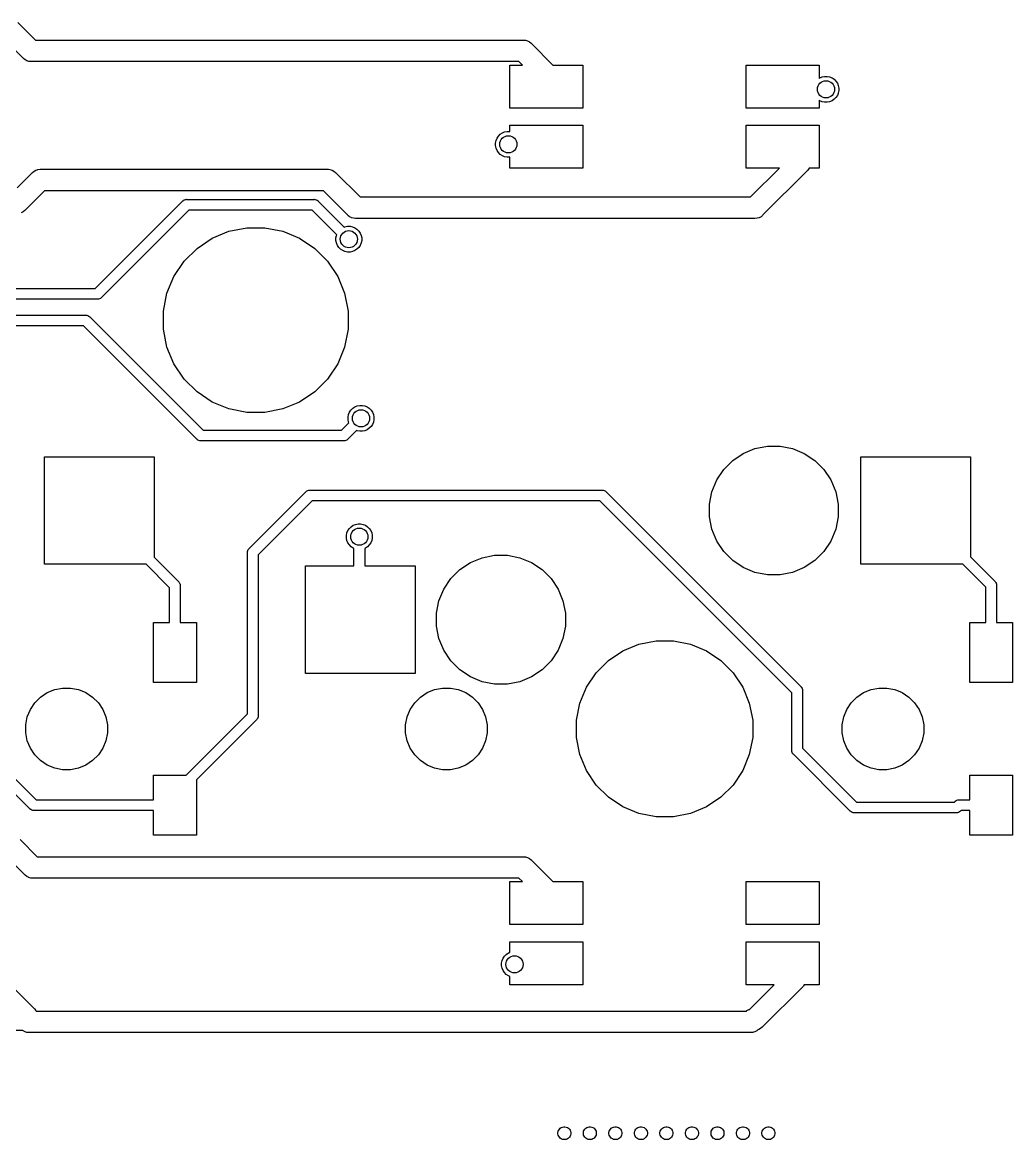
# Model space of a CAD drawing. Extents: x 0.5 to 11.2, y -4.1 to -0.9.
# Drawn here: x 10.302 to 11.209, y -3.281 to -2.257 of the extents above; entities that cross this region are included whole.
import ezdxf

# ---------------------------------------------------------------- set-up
doc = ezdxf.new("R2010")
doc.units = 0
doc.header["$MEASUREMENT"] = 0
doc.layers.add('BLACK', color=7, linetype='CONTINUOUS')

msp = doc.modelspace()

# ---------------------------------------------------------------- linework, layer by layer
at = {"layer": 'BLACK', "linetype": 'CONTINUOUS'}
for p, q in [((10.2976, -2.25736), (10.3138, -2.27362)), ((10.3024, -2.29008), (10.2862, -2.27382)), ((10.3138, -2.27362), (10.7604, -2.27362)), ((10.7604, -2.27362), (10.7609, -2.27357)), ((10.7609, -2.27357), (10.7614, -2.27362)), ((10.7614, -2.27362), (10.7629, -2.27376)), ((10.7629, -2.27376), (10.7647, -2.27433)), ((10.7647, -2.27433), (10.7664, -2.27524)), ((10.7664, -2.27524), (10.7679, -2.27647)), ((10.7679, -2.27647), (10.7682, -2.27685)), ((10.7682, -2.27685), (10.7878, -2.29646)), ((10.3028, -2.29046), (10.3024, -2.29008)), ((10.3042, -2.29169), (10.3028, -2.29046)), ((10.3051, -2.29213), (10.3042, -2.29169)), ((10.306, -2.2926), (10.3051, -2.29213)), ((10.3078, -2.29316), (10.306, -2.2926)), ((10.3097, -2.29335), (10.3078, -2.29316)), ((10.3102, -2.29331), (10.3097, -2.29335)), ((10.7568, -2.29331), (10.3102, -2.29331)), ((10.7483, -2.33583), (10.7483, -2.29646)), ((10.7483, -2.29646), (10.76, -2.29646)), ((10.76, -2.29646), (10.7568, -2.29331)), ((10.7878, -2.29646), (10.8153, -2.29646)), ((10.8153, -2.29646), (10.8153, -2.33583)), ((10.9649, -2.33583), (10.9649, -2.29646)), ((10.9649, -2.29646), (11.0318, -2.29646)), ((11.0318, -2.29646), (11.0318, -2.3087)), ((11.0318, -2.3087), (11.0325, -2.30823)), ((11.0325, -2.30823), (11.0346, -2.30734)), ((11.0346, -2.30734), (11.0369, -2.30689)), ((11.0369, -2.30689), (11.0393, -2.30689)), ((11.0393, -2.30689), (11.0415, -2.30734)), ((11.0415, -2.30734), (11.0437, -2.30823)), ((11.0437, -2.30823), (11.0456, -2.30953)), ((11.0456, -2.30953), (11.0473, -2.31117)), ((11.0473, -2.31117), (11.0486, -2.31311)), ((11.0486, -2.31311), (11.0494, -2.31526)), ((11.0494, -2.32215), (11.0486, -2.3243)), ((11.0494, -2.31526), (11.0499, -2.31754)), ((11.0499, -2.31986), (11.0494, -2.32215)), ((11.0499, -2.31754), (11.0499, -2.31986)), ((11.0325, -2.32917), (11.0318, -2.3287)), ((11.0318, -2.3287), (11.0318, -2.33583)), ((11.0346, -2.33006), (11.0325, -2.32917)), ((11.0369, -2.33051), (11.0346, -2.33006)), ((11.0393, -2.33051), (11.0369, -2.33051)), ((11.0415, -2.33006), (11.0393, -2.33051)), ((11.0437, -2.32917), (11.0415, -2.33006)), ((11.0456, -2.32788), (11.0437, -2.32917)), ((11.0473, -2.32623), (11.0456, -2.32788)), ((11.0486, -2.3243), (11.0473, -2.32623)), ((10.8153, -2.33583), (10.7483, -2.33583)), ((11.0318, -2.33583), (10.9649, -2.33583)), ((10.7483, -2.35729), (10.7483, -2.35157)), ((10.7483, -2.35157), (10.8153, -2.35157)), ((10.8153, -2.35157), (10.8153, -2.39094)), ((10.9649, -2.39094), (10.9649, -2.35157)), ((10.9649, -2.35157), (11.0318, -2.35157)), ((11.0318, -2.35157), (11.0318, -2.39094)), ((10.7358, -2.36565), (10.7367, -2.3635)), ((10.7367, -2.3635), (10.738, -2.36157)), ((10.738, -2.36157), (10.7396, -2.35992)), ((10.7396, -2.35992), (10.7416, -2.35863)), ((10.7416, -2.35863), (10.7437, -2.35774)), ((10.7437, -2.35774), (10.746, -2.35728)), ((10.746, -2.35728), (10.7483, -2.35728)), ((10.7483, -2.35728), (10.7483, -2.35729)), ((10.7353, -2.36793), (10.7358, -2.36565)), ((10.7353, -2.37026), (10.7353, -2.36793)), ((10.7358, -2.37254), (10.7353, -2.37026)), ((10.7367, -2.37469), (10.7358, -2.37254)), ((10.738, -2.37662), (10.7367, -2.37469)), ((10.7396, -2.37827), (10.738, -2.37662)), ((10.7416, -2.37956), (10.7396, -2.37827)), ((10.7437, -2.38045), (10.7416, -2.37956)), ((10.746, -2.38091), (10.7437, -2.38045)), ((10.7483, -2.38091), (10.746, -2.38091)), ((10.7483, -2.39094), (10.7483, -2.3809)), ((10.7483, -2.3809), (10.7483, -2.38091)), ((10.3107, -2.39515), (10.311, -2.39478)), ((10.311, -2.39478), (10.3125, -2.39355)), ((10.3125, -2.39355), (10.3142, -2.39263)), ((10.3142, -2.39263), (10.3153, -2.39231)), ((10.3153, -2.39231), (10.3161, -2.39207)), ((10.3161, -2.39207), (10.318, -2.39188)), ((10.318, -2.39188), (10.3185, -2.39193)), ((10.3185, -2.39193), (10.5812, -2.39193)), ((10.5812, -2.39193), (10.5817, -2.39188)), ((10.5817, -2.39188), (10.5822, -2.39193)), ((10.5822, -2.39193), (10.5836, -2.39207)), ((10.5836, -2.39207), (10.5855, -2.39263)), ((10.5855, -2.39263), (10.5872, -2.39355)), ((10.5872, -2.39355), (10.5887, -2.39478)), ((10.5887, -2.39478), (10.589, -2.39515)), ((10.8153, -2.39094), (10.7483, -2.39094)), ((10.9954, -2.39094), (10.9649, -2.39094)), ((10.9691, -2.41732), (10.9954, -2.39094)), ((11.0205, -2.39372), (10.9804, -2.43378)), ((11.0209, -2.39341), (11.0205, -2.39372)), ((11.0212, -2.39304), (11.0209, -2.39341)), ((11.0221, -2.39191), (11.0212, -2.39304)), ((11.0212, -2.39304), (11.0212, -2.39304)), ((11.0226, -2.39094), (11.0221, -2.39191)), ((11.0318, -2.39094), (11.0226, -2.39094)), ((10.2969, -2.40892), (10.3107, -2.39515)), ((10.589, -2.39515), (10.6112, -2.41732)), ((10.3221, -2.41161), (10.3043, -2.42945)), ((10.5776, -2.41161), (10.3221, -2.41161)), ((10.5998, -2.43378), (10.5776, -2.41161)), ((10.3685, -2.50118), (10.4486, -2.4211)), ((10.4486, -2.4211), (10.4488, -2.42091)), ((10.4488, -2.42091), (10.449, -2.42076)), ((10.449, -2.42076), (10.4495, -2.4203)), ((10.449, -2.42076), (10.449, -2.42076)), ((10.4495, -2.4203), (10.4504, -2.41984)), ((10.4504, -2.41984), (10.4505, -2.41981)), ((10.4505, -2.41981), (10.4513, -2.41956)), ((10.4513, -2.41956), (10.452, -2.41949)), ((10.452, -2.41949), (10.4523, -2.41946)), ((10.452, -2.41949), (10.452, -2.41949)), ((10.4523, -2.41946), (10.4525, -2.41949)), ((10.4525, -2.41949), (10.569, -2.41949)), ((10.569, -2.41949), (10.5692, -2.41946)), ((10.5692, -2.41946), (10.5695, -2.41949)), ((10.5695, -2.41949), (10.5695, -2.41949)), ((10.5695, -2.41949), (10.5702, -2.41956)), ((10.5702, -2.41956), (10.5711, -2.41984)), ((10.5711, -2.41984), (10.572, -2.4203)), ((10.572, -2.4203), (10.5727, -2.42091)), ((10.5727, -2.42091), (10.5729, -2.4211)), ((10.5729, -2.4211), (10.5927, -2.4409)), ((10.6112, -2.41732), (10.9691, -2.41732)), ((10.3024, -2.43106), (10.3007, -2.43197)), ((10.3039, -2.42983), (10.3024, -2.43106)), ((10.3043, -2.42945), (10.3039, -2.42983)), ((10.4543, -2.42933), (10.3742, -2.50941)), ((10.5672, -2.42933), (10.4543, -2.42933)), ((10.5857, -2.44786), (10.5672, -2.42933)), ((10.6001, -2.43416), (10.5998, -2.43378)), ((10.6016, -2.43539), (10.6001, -2.43416)), ((10.6031, -2.4362), (10.6016, -2.43539)), ((10.9786, -2.43539), (10.9769, -2.4363)), ((10.9801, -2.43416), (10.9786, -2.43539)), ((10.9804, -2.43378), (10.9801, -2.43416)), ((10.491, -2.44874), (10.5074, -2.44549)), ((10.5074, -2.44549), (10.5241, -2.44549)), ((10.5241, -2.44549), (10.5404, -2.44874)), ((10.5927, -2.4409), (10.5927, -2.4409)), ((10.5927, -2.4409), (10.5967, -2.44494)), ((10.5967, -2.44494), (10.5974, -2.44466)), ((10.5974, -2.44466), (10.5997, -2.44421)), ((10.5997, -2.44421), (10.602, -2.44421)), ((10.602, -2.44421), (10.6043, -2.44466)), ((10.6033, -2.4363), (10.6031, -2.4362)), ((10.6052, -2.43687), (10.6033, -2.4363)), ((10.6043, -2.44466), (10.6064, -2.44556)), ((10.6071, -2.43706), (10.6052, -2.43687)), ((10.6064, -2.44556), (10.6084, -2.44685)), ((10.6076, -2.43701), (10.6071, -2.43706)), ((10.9726, -2.43701), (10.6076, -2.43701)), ((10.9731, -2.43706), (10.9726, -2.43701)), ((10.9751, -2.43687), (10.9731, -2.43706)), ((10.9769, -2.4363), (10.9751, -2.43687)), ((10.4618, -2.46439), (10.4756, -2.45513)), ((10.4756, -2.45513), (10.491, -2.44874)), ((10.5404, -2.44874), (10.5558, -2.45513)), ((10.5558, -2.45513), (10.5697, -2.46439)), ((10.5898, -2.4519), (10.5857, -2.44786)), ((10.5857, -2.44786), (10.5857, -2.44786)), ((10.589, -2.45486), (10.5895, -2.45258)), ((10.589, -2.45719), (10.589, -2.45486)), ((10.5895, -2.45258), (10.5898, -2.4519)), ((10.6084, -2.44685), (10.61, -2.44849)), ((10.61, -2.44849), (10.6113, -2.45043)), ((10.6113, -2.45043), (10.6122, -2.45258)), ((10.6122, -2.45258), (10.6127, -2.45486)), ((10.6127, -2.45486), (10.6127, -2.45719)), ((10.45, -2.47618), (10.4618, -2.46439)), ((10.5697, -2.46439), (10.5815, -2.47618)), ((10.5895, -2.45947), (10.589, -2.45719)), ((10.5904, -2.46162), (10.5895, -2.45947)), ((10.5917, -2.46355), (10.5904, -2.46162)), ((10.5933, -2.4652), (10.5917, -2.46355)), ((10.5953, -2.46649), (10.5933, -2.4652)), ((10.5974, -2.46738), (10.5953, -2.46649)), ((10.6064, -2.46649), (10.6043, -2.46738)), ((10.6084, -2.4652), (10.6064, -2.46649)), ((10.61, -2.46355), (10.6084, -2.4652)), ((10.6113, -2.46162), (10.61, -2.46355)), ((10.6122, -2.45947), (10.6113, -2.46162)), ((10.6127, -2.45719), (10.6122, -2.45947)), ((10.4407, -2.49004), (10.45, -2.47618)), ((10.5815, -2.47618), (10.5907, -2.49004)), ((10.5997, -2.46783), (10.5974, -2.46738)), ((10.602, -2.46783), (10.5997, -2.46783)), ((10.6043, -2.46738), (10.602, -2.46783)), ((10.4343, -2.50545), (10.4407, -2.49004)), ((10.5907, -2.49004), (10.5971, -2.50545)), ((10.0565, -2.50118), (10.3685, -2.50118)), ((10.4311, -2.5218), (10.4343, -2.50545)), ((10.5971, -2.50545), (10.6004, -2.5218)), ((10.3703, -2.51102), (10.0547, -2.51102)), ((10.3706, -2.51105), (10.3703, -2.51102)), ((10.3708, -2.51102), (10.3706, -2.51105)), ((10.3715, -2.51095), (10.3708, -2.51102)), ((10.3708, -2.51102), (10.3708, -2.51102)), ((10.3725, -2.51067), (10.3715, -2.51095)), ((10.3733, -2.51021), (10.3725, -2.51067)), ((10.3741, -2.5096), (10.3733, -2.51021)), ((10.3742, -2.50941), (10.3741, -2.5096)), ((9.88777, -2.52559), (10.3597, -2.52559)), ((10.3597, -2.52559), (10.3599, -2.52557)), ((10.3599, -2.52557), (10.3602, -2.52559)), ((10.3602, -2.52559), (10.3602, -2.52559)), ((10.3602, -2.52559), (10.3609, -2.52566)), ((10.3609, -2.52566), (10.3618, -2.52594)), ((10.3618, -2.52594), (10.3627, -2.5264)), ((10.3627, -2.5264), (10.3634, -2.52702)), ((10.3634, -2.52702), (10.3636, -2.5272)), ((10.3636, -2.5272), (10.4673, -2.63091)), ((10.4311, -2.53847), (10.4311, -2.5218)), ((10.6004, -2.5218), (10.6004, -2.53847)), ((10.3579, -2.53543), (9.88597, -2.53543)), ((10.4616, -2.63914), (10.3579, -2.53543)), ((10.4343, -2.55483), (10.4311, -2.53847)), ((10.6004, -2.53847), (10.5971, -2.55483)), ((10.4407, -2.57023), (10.4343, -2.55483)), ((10.5971, -2.55483), (10.5907, -2.57023)), ((10.45, -2.5841), (10.4407, -2.57023)), ((10.5907, -2.57023), (10.5815, -2.5841)), ((10.4618, -2.59589), (10.45, -2.5841)), ((10.5815, -2.5841), (10.5697, -2.59589)), ((10.4756, -2.60515), (10.4618, -2.59589)), ((10.5697, -2.59589), (10.5558, -2.60515)), ((10.491, -2.61153), (10.4756, -2.60515)), ((10.5558, -2.60515), (10.5404, -2.61153)), ((10.6046, -2.6109), (10.6065, -2.60961)), ((10.6065, -2.60961), (10.6087, -2.60872)), ((10.6087, -2.60872), (10.6109, -2.60827)), ((10.6109, -2.60827), (10.6133, -2.60827)), ((10.6133, -2.60827), (10.6156, -2.60872)), ((10.6156, -2.60872), (10.6177, -2.60961)), ((10.6177, -2.60961), (10.6196, -2.6109)), ((10.5074, -2.61478), (10.491, -2.61153)), ((10.5241, -2.61478), (10.5074, -2.61478)), ((10.5404, -2.61153), (10.5241, -2.61478)), ((10.6003, -2.61892), (10.6007, -2.61663)), ((10.6003, -2.62124), (10.6003, -2.61892)), ((10.6007, -2.61663), (10.6016, -2.61448)), ((10.6016, -2.61448), (10.6029, -2.61255)), ((10.6029, -2.61255), (10.6046, -2.6109)), ((10.6196, -2.6109), (10.6213, -2.61255)), ((10.6213, -2.61255), (10.6226, -2.61448)), ((10.6226, -2.61448), (10.6235, -2.61663)), ((10.6235, -2.61663), (10.6239, -2.61892)), ((10.6239, -2.61892), (10.6239, -2.62124)), ((10.5943, -2.63091), (10.601, -2.6242)), ((10.6007, -2.62352), (10.6003, -2.62124)), ((10.601, -2.6242), (10.6007, -2.62352)), ((10.6196, -2.62925), (10.6177, -2.63055)), ((10.6213, -2.62761), (10.6196, -2.62925)), ((10.6226, -2.62567), (10.6213, -2.62761)), ((10.6235, -2.62352), (10.6226, -2.62567)), ((10.6239, -2.62124), (10.6235, -2.62352)), ((10.4618, -2.63932), (10.4616, -2.63914)), ((10.4619, -2.63948), (10.4618, -2.63932)), ((10.4622, -2.63965), (10.4619, -2.63948)), ((10.4619, -2.63948), (10.4619, -2.63948)), ((10.4625, -2.63994), (10.4622, -2.63965)), ((10.4634, -2.6404), (10.4625, -2.63994)), ((10.4643, -2.64068), (10.4634, -2.6404)), ((10.4673, -2.63091), (10.5943, -2.63091)), ((10.5983, -2.6404), (10.5973, -2.64068)), ((10.5991, -2.63994), (10.5983, -2.6404)), ((10.5999, -2.63932), (10.5991, -2.63994)), ((10.6, -2.63914), (10.5999, -2.63932)), ((10.608, -2.63116), (10.6, -2.63914)), ((10.6087, -2.63144), (10.608, -2.63116)), ((10.6109, -2.63189), (10.6087, -2.63144)), ((10.6133, -2.63189), (10.6109, -2.63189)), ((10.6156, -2.63144), (10.6133, -2.63189)), ((10.6177, -2.63055), (10.6156, -2.63144)), ((10.465, -2.64075), (10.4643, -2.64068)), ((10.4653, -2.64077), (10.465, -2.64075)), ((10.465, -2.64075), (10.465, -2.64075)), ((10.4655, -2.64075), (10.4653, -2.64077)), ((10.5961, -2.64075), (10.4655, -2.64075)), ((10.5964, -2.64077), (10.5961, -2.64075)), ((10.5966, -2.64075), (10.5964, -2.64077)), ((10.5973, -2.64068), (10.5966, -2.64075)), ((10.5966, -2.64075), (10.5966, -2.64075)), ((10.9624, -2.65219), (10.9731, -2.64774)), ((10.9731, -2.64774), (10.9845, -2.64547)), ((10.9845, -2.64547), (10.9962, -2.64547)), ((10.9962, -2.64547), (11.0076, -2.64774)), ((11.0076, -2.64774), (11.0183, -2.65219)), ((10.3221, -2.75374), (10.3221, -2.65531)), ((10.3221, -2.65531), (10.4225, -2.65531)), ((10.4225, -2.65531), (10.4225, -2.74725)), ((10.9445, -2.66688), (10.9527, -2.65866)), ((10.9527, -2.65866), (10.9624, -2.65219)), ((11.0183, -2.65219), (11.028, -2.65866)), ((11.028, -2.65866), (11.0362, -2.66688)), ((11.0701, -2.75374), (11.0701, -2.65531)), ((11.0701, -2.65531), (11.1705, -2.65531)), ((11.1705, -2.65531), (11.1705, -2.74686)), ((10.938, -2.67655), (10.9445, -2.66688)), ((11.0362, -2.66688), (11.0427, -2.67655)), ((10.9335, -2.6873), (10.938, -2.67655)), ((11.0427, -2.67655), (11.0471, -2.6873)), ((10.5096, -2.73946), (10.5616, -2.68744)), ((10.5616, -2.68744), (10.5618, -2.68725)), ((10.5618, -2.68725), (10.5622, -2.6869)), ((10.5622, -2.6869), (10.5625, -2.68664)), ((10.5625, -2.68664), (10.5634, -2.68618)), ((10.5634, -2.68618), (10.5635, -2.68615)), ((10.5635, -2.68615), (10.5643, -2.6859)), ((10.5643, -2.6859), (10.565, -2.68583)), ((10.565, -2.68583), (10.5653, -2.6858)), ((10.565, -2.68583), (10.565, -2.68583)), ((10.5653, -2.6858), (10.5655, -2.68583)), ((10.5655, -2.68583), (10.8327, -2.68583)), ((10.8327, -2.68583), (10.833, -2.6858)), ((10.833, -2.6858), (10.8332, -2.68583)), ((10.8332, -2.68583), (10.8332, -2.68583)), ((10.8332, -2.68583), (10.8339, -2.6859)), ((10.8339, -2.6859), (10.8349, -2.68618)), ((10.8349, -2.68618), (10.8357, -2.68664)), ((10.8357, -2.68664), (10.8365, -2.68725)), ((10.8365, -2.68725), (10.8366, -2.68744)), ((10.8366, -2.68744), (11.015, -2.86584)), ((10.9313, -2.69871), (10.9335, -2.6873)), ((11.0471, -2.6873), (11.0494, -2.69871)), ((10.5673, -2.69567), (10.5178, -2.74515)), ((10.8309, -2.69567), (10.5673, -2.69567)), ((11.0068, -2.87153), (10.8309, -2.69567)), ((10.9313, -2.71034), (10.9313, -2.69871)), ((11.0494, -2.69871), (11.0494, -2.71034)), ((10.9335, -2.72175), (10.9313, -2.71034)), ((11.0494, -2.71034), (11.0471, -2.72175)), ((10.6001, -2.72295), (10.6014, -2.72101)), ((10.6014, -2.72101), (10.603, -2.71937)), ((10.603, -2.71937), (10.6049, -2.71808)), ((10.6049, -2.71808), (10.6071, -2.71719)), ((10.6071, -2.71719), (10.6094, -2.71673)), ((10.6094, -2.71673), (10.6117, -2.71673)), ((10.6117, -2.71673), (10.614, -2.71719)), ((10.614, -2.71719), (10.6161, -2.71808)), ((10.6161, -2.71808), (10.6181, -2.71937)), ((10.6181, -2.71937), (10.6197, -2.72101)), ((10.6197, -2.72101), (10.621, -2.72295)), ((10.938, -2.7325), (10.9335, -2.72175)), ((11.0471, -2.72175), (11.0427, -2.7325)), ((10.5987, -2.72738), (10.5992, -2.7251)), ((10.5987, -2.72971), (10.5987, -2.72738)), ((10.5992, -2.73199), (10.5987, -2.72971)), ((10.5992, -2.7251), (10.6001, -2.72295)), ((10.6001, -2.73414), (10.5992, -2.73199)), ((10.621, -2.72295), (10.6219, -2.7251)), ((10.6219, -2.73199), (10.621, -2.73414)), ((10.6219, -2.7251), (10.6223, -2.72738)), ((10.6223, -2.72971), (10.6219, -2.73199)), ((10.6223, -2.72738), (10.6223, -2.72971)), ((10.9445, -2.74217), (10.938, -2.7325)), ((11.0427, -2.7325), (11.0362, -2.74217)), ((10.5079, -2.74311), (10.508, -2.74287)), ((10.508, -2.74215), (10.5083, -2.74122)), ((10.508, -2.74287), (10.508, -2.74215)), ((10.508, -2.74287), (10.508, -2.74287)), ((10.5083, -2.74122), (10.5088, -2.74036)), ((10.5088, -2.74036), (10.5094, -2.73961)), ((10.5094, -2.73961), (10.5096, -2.73946)), ((10.6014, -2.73607), (10.6001, -2.73414)), ((10.603, -2.73772), (10.6014, -2.73607)), ((10.6049, -2.73901), (10.603, -2.73772)), ((10.6056, -2.73929), (10.6049, -2.73901)), ((10.6056, -2.75531), (10.6056, -2.73929)), ((10.6161, -2.73901), (10.6155, -2.73929)), ((10.6155, -2.73929), (10.6155, -2.75531)), ((10.6181, -2.73772), (10.6161, -2.73901)), ((10.6197, -2.73607), (10.6181, -2.73772)), ((10.621, -2.73414), (10.6197, -2.73607)), ((10.9527, -2.7504), (10.9445, -2.74217)), ((11.0362, -2.74217), (11.028, -2.7504)), ((10.4225, -2.74725), (10.4448, -2.76958)), ((10.508, -2.74335), (10.5079, -2.74311)), ((10.508, -2.89068), (10.508, -2.74335)), ((10.5178, -2.74515), (10.5178, -2.89248)), ((10.7027, -2.75866), (10.7124, -2.75219)), ((10.7124, -2.75219), (10.7231, -2.74774)), ((10.7231, -2.74774), (10.7345, -2.74547)), ((10.7345, -2.74547), (10.7462, -2.74547)), ((10.7462, -2.74547), (10.7576, -2.74774)), ((10.7576, -2.74774), (10.7683, -2.75219)), ((10.7683, -2.75219), (10.778, -2.75866)), ((10.9624, -2.75686), (10.9527, -2.7504)), ((11.028, -2.7504), (11.0183, -2.75686)), ((11.1705, -2.74686), (11.1929, -2.76918)), ((10.4151, -2.75374), (10.3221, -2.75374)), ((10.4366, -2.77527), (10.4151, -2.75374)), ((10.5612, -2.85374), (10.5612, -2.75531)), ((10.5612, -2.75531), (10.6056, -2.75531)), ((10.6155, -2.75531), (10.6616, -2.75531)), ((10.6616, -2.75531), (10.6616, -2.85374)), ((10.6945, -2.76688), (10.7027, -2.75866)), ((10.778, -2.75866), (10.7862, -2.76688)), ((10.9731, -2.76131), (10.9624, -2.75686)), ((10.9845, -2.76358), (10.9731, -2.76131)), ((11.0076, -2.76131), (10.9962, -2.76358)), ((11.0183, -2.75686), (11.0076, -2.76131)), ((11.1635, -2.75374), (11.0701, -2.75374)), ((11.1846, -2.77487), (11.1635, -2.75374)), ((10.4448, -2.76958), (10.445, -2.76973)), ((10.445, -2.76973), (10.4452, -2.76992)), ((10.4452, -2.76992), (10.4456, -2.77048)), ((10.4456, -2.77048), (10.4459, -2.77102)), ((10.4459, -2.77102), (10.4461, -2.77134)), ((10.4461, -2.77134), (10.4464, -2.77226)), ((10.4464, -2.77226), (10.4464, -2.77299)), ((10.4464, -2.77299), (10.4464, -2.77299)), ((10.4464, -2.77299), (10.4465, -2.77323)), ((10.4465, -2.77323), (10.4464, -2.77347)), ((10.4464, -2.77347), (10.4464, -2.80709)), ((10.688, -2.77655), (10.6945, -2.76688)), ((10.7862, -2.76688), (10.7927, -2.77655)), ((10.9962, -2.76358), (10.9845, -2.76358)), ((11.1929, -2.76918), (11.193, -2.76934)), ((11.193, -2.76934), (11.1932, -2.76953)), ((11.1932, -2.76953), (11.1932, -2.76953)), ((11.1932, -2.76953), (11.1936, -2.77002)), ((11.1936, -2.77002), (11.1937, -2.77009)), ((11.1937, -2.77009), (11.1941, -2.77094)), ((11.1941, -2.77094), (11.1944, -2.77187)), ((11.1944, -2.77187), (11.1945, -2.77259)), ((11.1945, -2.77259), (11.1945, -2.77259)), ((11.1945, -2.77259), (11.1945, -2.77283)), ((11.1945, -2.77283), (11.1945, -2.77308)), ((11.1945, -2.77308), (11.1945, -2.80709)), ((10.4366, -2.80709), (10.4366, -2.77527)), ((10.6835, -2.7873), (10.688, -2.77655)), ((10.7927, -2.77655), (10.7971, -2.7873)), ((11.1846, -2.80709), (11.1846, -2.77487)), ((10.6813, -2.79871), (10.6835, -2.7873)), ((10.7971, -2.7873), (10.7994, -2.79871)), ((10.6813, -2.81034), (10.6813, -2.79871)), ((10.7994, -2.79871), (10.7994, -2.81034)), ((10.4218, -2.8622), (10.4218, -2.80709)), ((10.4218, -2.80709), (10.4366, -2.80709)), ((10.4464, -2.80709), (10.4612, -2.80709)), ((10.4612, -2.80709), (10.4612, -2.8622)), ((10.6835, -2.82175), (10.6813, -2.81034)), ((10.7994, -2.81034), (10.7971, -2.82175)), ((11.1699, -2.8622), (11.1699, -2.80709)), ((11.1699, -2.80709), (11.1846, -2.80709)), ((11.1945, -2.80709), (11.2092, -2.80709)), ((11.2092, -2.80709), (11.2092, -2.8622)), ((10.688, -2.8325), (10.6835, -2.82175)), ((10.7971, -2.82175), (10.7927, -2.8325)), ((10.8668, -2.82692), (10.8824, -2.82382)), ((10.8824, -2.82382), (10.8983, -2.82382)), ((10.8983, -2.82382), (10.9139, -2.82692)), ((10.6945, -2.84217), (10.688, -2.8325)), ((10.7927, -2.8325), (10.7862, -2.84217)), ((10.8389, -2.84184), (10.8521, -2.833)), ((10.8521, -2.833), (10.8668, -2.82692)), ((10.9139, -2.82692), (10.9286, -2.833)), ((10.9286, -2.833), (10.9418, -2.84184)), ((10.7027, -2.8504), (10.6945, -2.84217)), ((10.7862, -2.84217), (10.778, -2.8504)), ((10.8276, -2.85308), (10.8389, -2.84184)), ((10.9418, -2.84184), (10.953, -2.85308)), ((10.6616, -2.85374), (10.5612, -2.85374)), ((10.7124, -2.85686), (10.7027, -2.8504)), ((10.778, -2.8504), (10.7683, -2.85686)), ((10.8188, -2.8663), (10.8276, -2.85308)), ((10.953, -2.85308), (10.9619, -2.8663)), ((10.4612, -2.8622), (10.4218, -2.8622)), ((10.7231, -2.86131), (10.7124, -2.85686)), ((10.7345, -2.86358), (10.7231, -2.86131)), ((10.7462, -2.86358), (10.7345, -2.86358)), ((10.7576, -2.86131), (10.7462, -2.86358)), ((10.7683, -2.85686), (10.7576, -2.86131)), ((11.2092, -2.8622), (11.1699, -2.8622)), ((10.3133, -2.88069), (10.3185, -2.87548)), ((10.3185, -2.87548), (10.3246, -2.87138)), ((10.3246, -2.87138), (10.3314, -2.86856)), ((10.3314, -2.86856), (10.3386, -2.86713)), ((10.3386, -2.86713), (10.346, -2.86713)), ((10.346, -2.86713), (10.3532, -2.86856)), ((10.3532, -2.86856), (10.36, -2.87138)), ((10.36, -2.87138), (10.3661, -2.87548)), ((10.3661, -2.87548), (10.3714, -2.88069)), ((10.6613, -2.88069), (10.6665, -2.87548)), ((10.6665, -2.87548), (10.6726, -2.87138)), ((10.6726, -2.87138), (10.6794, -2.86856)), ((10.6794, -2.86856), (10.6867, -2.86713)), ((10.6867, -2.86713), (10.694, -2.86713)), ((10.694, -2.86713), (10.7012, -2.86856)), ((10.7012, -2.86856), (10.7081, -2.87138)), ((10.7081, -2.87138), (10.7142, -2.87548)), ((10.7142, -2.87548), (10.7194, -2.88069)), ((10.8127, -2.88099), (10.8188, -2.8663)), ((10.9619, -2.8663), (10.9679, -2.88099)), ((11.0068, -2.92397), (11.0068, -2.87153)), ((11.015, -2.86584), (11.0152, -2.86599)), ((11.0152, -2.86599), (11.0154, -2.86618)), ((11.0154, -2.86618), (11.0154, -2.86618)), ((11.0154, -2.86618), (11.0156, -2.86649)), ((11.0156, -2.86649), (11.0158, -2.86674)), ((11.0158, -2.86674), (11.0163, -2.8676)), ((11.0163, -2.8676), (11.0166, -2.86852)), ((11.0166, -2.86852), (11.0166, -2.86925)), ((11.0166, -2.86925), (11.0166, -2.86925)), ((11.0166, -2.86925), (11.0167, -2.86949)), ((11.0167, -2.86949), (11.0166, -2.86973)), ((11.0166, -2.86973), (11.0166, -2.92217)), ((11.0613, -2.88069), (11.0665, -2.87548)), ((11.0665, -2.87548), (11.0726, -2.87138)), ((11.0726, -2.87138), (11.0794, -2.86856)), ((11.0794, -2.86856), (11.0867, -2.86713)), ((11.0867, -2.86713), (11.094, -2.86713)), ((11.094, -2.86713), (11.1012, -2.86856)), ((11.1012, -2.86856), (11.1081, -2.87138)), ((11.1081, -2.87138), (11.1142, -2.87548)), ((11.1142, -2.87548), (11.1194, -2.88069)), ((10.3092, -2.88681), (10.3133, -2.88069)), ((10.3714, -2.88069), (10.3754, -2.88681)), ((10.6572, -2.88681), (10.6613, -2.88069)), ((10.7194, -2.88069), (10.7235, -2.88681)), ((10.8096, -2.89658), (10.8127, -2.88099)), ((10.9679, -2.88099), (10.971, -2.89658)), ((11.0572, -2.88681), (11.0613, -2.88069)), ((11.1194, -2.88069), (11.1235, -2.88681)), ((10.3049, -2.90084), (10.3063, -2.89362)), ((10.3063, -2.89362), (10.3092, -2.88681)), ((10.3754, -2.88681), (10.3783, -2.89362)), ((10.3783, -2.89362), (10.3797, -2.90084)), ((10.4518, -2.94685), (10.508, -2.89068)), ((10.5162, -2.89637), (10.4612, -2.95137)), ((10.5164, -2.89621), (10.5162, -2.89637)), ((10.5165, -2.89603), (10.5164, -2.89621)), ((10.517, -2.89546), (10.5165, -2.89603)), ((10.5165, -2.89603), (10.5165, -2.89603)), ((10.5175, -2.89461), (10.517, -2.89546)), ((10.5176, -2.89414), (10.5175, -2.89461)), ((10.5177, -2.89368), (10.5176, -2.89414)), ((10.5178, -2.89296), (10.5177, -2.89368)), ((10.5178, -2.89248), (10.5178, -2.89272)), ((10.5178, -2.89272), (10.5178, -2.89296)), ((10.5178, -2.89296), (10.5178, -2.89296)), ((10.6529, -2.90084), (10.6544, -2.89362)), ((10.6544, -2.89362), (10.6572, -2.88681)), ((10.7235, -2.88681), (10.7263, -2.89362)), ((10.7263, -2.89362), (10.7277, -2.90084)), ((11.0529, -2.90084), (11.0544, -2.89362)), ((11.0544, -2.89362), (11.0572, -2.88681)), ((11.1235, -2.88681), (11.1263, -2.89362)), ((11.1263, -2.89362), (11.1277, -2.90084)), ((10.3049, -2.90821), (10.3049, -2.90084)), ((10.3797, -2.90084), (10.3797, -2.90821)), ((10.6529, -2.90821), (10.6529, -2.90084)), ((10.7277, -2.90084), (10.7277, -2.90821)), ((10.8096, -2.91248), (10.8096, -2.89658)), ((10.971, -2.89658), (10.971, -2.91248)), ((11.0529, -2.90821), (11.0529, -2.90084)), ((11.1277, -2.90084), (11.1277, -2.90821)), ((10.3063, -2.91544), (10.3049, -2.90821)), ((10.3092, -2.92224), (10.3063, -2.91544)), ((10.3783, -2.91544), (10.3754, -2.92224)), ((10.3797, -2.90821), (10.3783, -2.91544)), ((10.6544, -2.91544), (10.6529, -2.90821)), ((10.6572, -2.92224), (10.6544, -2.91544)), ((10.7263, -2.91544), (10.7235, -2.92224)), ((10.7277, -2.90821), (10.7263, -2.91544)), ((10.8127, -2.92807), (10.8096, -2.91248)), ((10.971, -2.91248), (10.9679, -2.92807)), ((11.0544, -2.91544), (11.0529, -2.90821)), ((11.0572, -2.92224), (11.0544, -2.91544)), ((11.1263, -2.91544), (11.1235, -2.92224)), ((11.1277, -2.90821), (11.1263, -2.91544)), ((10.3133, -2.92837), (10.3092, -2.92224)), ((10.3754, -2.92224), (10.3714, -2.92837)), ((10.6613, -2.92837), (10.6572, -2.92224)), ((10.7235, -2.92224), (10.7194, -2.92837)), ((11.0068, -2.92421), (11.0068, -2.92397)), ((11.0068, -2.92445), (11.0068, -2.92421)), ((11.0069, -2.92518), (11.0068, -2.92445)), ((11.0068, -2.92445), (11.0068, -2.92445)), ((11.0071, -2.9261), (11.0069, -2.92518)), ((11.0076, -2.92696), (11.0071, -2.9261)), ((11.0082, -2.92771), (11.0076, -2.92696)), ((11.0166, -2.92217), (11.0661, -2.97165)), ((11.0613, -2.92837), (11.0572, -2.92224)), ((11.1235, -2.92224), (11.1194, -2.92837)), ((10.2788, -2.93399), (10.3143, -2.96949)), ((10.3185, -2.93358), (10.3133, -2.92837)), ((10.3246, -2.93767), (10.3185, -2.93358)), ((10.3661, -2.93358), (10.36, -2.93767)), ((10.3714, -2.92837), (10.3661, -2.93358)), ((10.6665, -2.93358), (10.6613, -2.92837)), ((10.6726, -2.93767), (10.6665, -2.93358)), ((10.7142, -2.93358), (10.7081, -2.93767)), ((10.7194, -2.92837), (10.7142, -2.93358)), ((10.8188, -2.94276), (10.8127, -2.92807)), ((10.9679, -2.92807), (10.9619, -2.94276)), ((11.0084, -2.92786), (11.0082, -2.92771)), ((11.0604, -2.97988), (11.0084, -2.92786)), ((11.0665, -2.93358), (11.0613, -2.92837)), ((11.0726, -2.93767), (11.0665, -2.93358)), ((11.1142, -2.93358), (11.1081, -2.93767)), ((11.1194, -2.92837), (11.1142, -2.93358)), ((10.3087, -2.97772), (10.2706, -2.93967)), ((10.3314, -2.94049), (10.3246, -2.93767)), ((10.3386, -2.94193), (10.3314, -2.94049)), ((10.346, -2.94193), (10.3386, -2.94193)), ((10.3532, -2.94049), (10.346, -2.94193)), ((10.36, -2.93767), (10.3532, -2.94049)), ((10.4218, -2.94685), (10.4518, -2.94685)), ((10.4218, -2.96949), (10.4218, -2.94685)), ((10.6794, -2.94049), (10.6726, -2.93767)), ((10.6867, -2.94193), (10.6794, -2.94049)), ((10.694, -2.94193), (10.6867, -2.94193)), ((10.7012, -2.94049), (10.694, -2.94193)), ((10.7081, -2.93767), (10.7012, -2.94049)), ((10.8276, -2.95598), (10.8188, -2.94276)), ((10.9619, -2.94276), (10.953, -2.95598)), ((11.0794, -2.94049), (11.0726, -2.93767)), ((11.0867, -2.94193), (11.0794, -2.94049)), ((11.094, -2.94193), (11.0867, -2.94193)), ((11.1012, -2.94049), (11.094, -2.94193)), ((11.1081, -2.93767), (11.1012, -2.94049)), ((11.1699, -2.96949), (11.1699, -2.94685)), ((11.1699, -2.94685), (11.2092, -2.94685)), ((11.2092, -2.94685), (11.2092, -3.00197)), ((10.4612, -2.95137), (10.4612, -3.00197)), ((10.8389, -2.96722), (10.8276, -2.95598)), ((10.953, -2.95598), (10.9418, -2.96722)), ((10.8521, -2.97605), (10.8389, -2.96722)), ((10.9418, -2.96722), (10.9286, -2.97605)), ((10.3088, -2.97791), (10.3087, -2.97772)), ((10.309, -2.97806), (10.3088, -2.97791)), ((10.3093, -2.97833), (10.309, -2.97806)), ((10.309, -2.97806), (10.309, -2.97806)), ((10.3143, -2.96949), (10.4218, -2.96949)), ((10.8668, -2.98213), (10.8521, -2.97605)), ((10.9286, -2.97605), (10.9139, -2.98213)), ((11.0661, -2.97165), (11.1558, -2.97165)), ((11.1558, -2.97165), (11.1564, -2.9711)), ((11.1564, -2.9711), (11.1565, -2.97091)), ((11.1565, -2.97091), (11.1573, -2.9703)), ((11.1573, -2.9703), (11.1581, -2.96984)), ((11.1581, -2.96984), (11.1591, -2.96956)), ((11.1591, -2.96956), (11.1598, -2.96949)), ((11.1598, -2.96949), (11.16, -2.96946)), ((11.1598, -2.96949), (11.1598, -2.96949)), ((11.16, -2.96946), (11.1603, -2.96949)), ((11.1603, -2.96949), (11.1699, -2.96949)), ((10.3096, -2.97852), (10.3093, -2.97833)), ((10.3104, -2.97898), (10.3096, -2.97852)), ((10.3113, -2.97926), (10.3104, -2.97898)), ((10.3121, -2.97933), (10.3113, -2.97926)), ((10.3123, -2.97935), (10.3121, -2.97933)), ((10.3121, -2.97933), (10.3121, -2.97933)), ((10.3125, -2.97933), (10.3123, -2.97935)), ((10.4218, -2.97933), (10.3125, -2.97933)), ((10.4218, -3.00197), (10.4218, -2.97933)), ((10.8824, -2.98524), (10.8668, -2.98213)), ((10.8983, -2.98524), (10.8824, -2.98524)), ((10.9139, -2.98213), (10.8983, -2.98524)), ((11.0606, -2.98007), (11.0604, -2.97988)), ((11.0608, -2.98023), (11.0606, -2.98007)), ((11.0613, -2.98069), (11.0608, -2.98023)), ((11.062, -2.98106), (11.0613, -2.98069)), ((11.0622, -2.98114), (11.062, -2.98106)), ((11.0631, -2.98142), (11.0622, -2.98114)), ((11.0638, -2.9815), (11.0631, -2.98142)), ((11.0641, -2.98152), (11.0638, -2.9815)), ((11.0638, -2.9815), (11.0638, -2.9815)), ((11.0643, -2.9815), (11.0641, -2.98152)), ((11.1576, -2.9815), (11.0643, -2.9815)), ((11.1579, -2.98152), (11.1576, -2.9815)), ((11.1581, -2.9815), (11.1579, -2.98152)), ((11.1588, -2.98142), (11.1581, -2.9815)), ((11.1581, -2.9815), (11.1581, -2.9815)), ((11.1597, -2.98114), (11.1588, -2.98142)), ((11.1606, -2.98069), (11.1597, -2.98114)), ((11.1614, -2.98007), (11.1606, -2.98069)), ((11.1615, -2.97988), (11.1614, -2.98007)), ((11.1621, -2.97933), (11.1615, -2.97988)), ((11.1699, -2.97933), (11.1621, -2.97933)), ((11.1699, -3.00197), (11.1699, -2.97933)), ((10.2997, -3.00598), (10.3154, -3.02165)), ((10.4612, -3.00197), (10.4218, -3.00197)), ((11.2092, -3.00197), (11.1699, -3.00197)), ((10.304, -3.03811), (10.2883, -3.02244)), ((10.3154, -3.02165), (10.7604, -3.02165)), ((10.7604, -3.02165), (10.7609, -3.02161)), ((10.7609, -3.02161), (10.7614, -3.02165)), ((10.7614, -3.02165), (10.7629, -3.0218)), ((10.7629, -3.0218), (10.7647, -3.02236)), ((10.7647, -3.02236), (10.7664, -3.02327)), ((10.7664, -3.02327), (10.7679, -3.0245)), ((10.7679, -3.0245), (10.7682, -3.02488)), ((10.7682, -3.02488), (10.7878, -3.04449)), ((10.3043, -3.03849), (10.304, -3.03811)), ((10.3058, -3.03972), (10.3043, -3.03849)), ((10.3073, -3.04053), (10.3058, -3.03972)), ((10.3075, -3.04063), (10.3073, -3.04053)), ((10.3094, -3.0412), (10.3075, -3.04063)), ((10.3113, -3.04139), (10.3094, -3.0412)), ((10.3118, -3.04134), (10.3113, -3.04139)), ((10.7568, -3.04134), (10.3118, -3.04134)), ((10.7483, -3.08386), (10.7483, -3.04449)), ((10.7483, -3.04449), (10.76, -3.04449)), ((10.76, -3.04449), (10.7568, -3.04134)), ((10.7878, -3.04449), (10.8153, -3.04449)), ((10.8153, -3.04449), (10.8153, -3.08386)), ((10.9649, -3.08386), (10.9649, -3.04449)), ((10.9649, -3.04449), (11.0318, -3.04449)), ((11.0318, -3.04449), (11.0318, -3.08386)), ((10.8153, -3.08386), (10.7483, -3.08386)), ((11.0318, -3.08386), (10.9649, -3.08386)), ((10.7483, -3.10929), (10.7483, -3.09961)), ((10.7483, -3.09961), (10.8153, -3.09961)), ((10.8153, -3.09961), (10.8153, -3.13898)), ((10.9649, -3.13898), (10.9649, -3.09961)), ((10.9649, -3.09961), (11.0318, -3.09961)), ((11.0318, -3.09961), (11.0318, -3.13898)), ((10.7435, -3.11275), (10.7451, -3.1111)), ((10.7451, -3.1111), (10.7471, -3.10981)), ((10.7471, -3.10981), (10.7483, -3.10929)), ((10.7408, -3.11911), (10.7413, -3.11683)), ((10.7408, -3.12144), (10.7408, -3.11911)), ((10.7413, -3.12372), (10.7408, -3.12144)), ((10.7413, -3.11683), (10.7422, -3.11468)), ((10.7422, -3.11468), (10.7435, -3.11275)), ((10.7422, -3.12587), (10.7413, -3.12372)), ((10.7435, -3.1278), (10.7422, -3.12587)), ((10.7451, -3.12945), (10.7435, -3.1278)), ((10.7471, -3.13074), (10.7451, -3.12945)), ((10.7483, -3.13127), (10.7471, -3.13074)), ((10.7483, -3.13898), (10.7483, -3.13127)), ((10.2838, -3.13195), (10.3126, -3.16081)), ((10.8153, -3.13898), (10.7483, -3.13898)), ((10.9907, -3.13898), (10.9649, -3.13898)), ((10.9682, -3.1615), (10.9907, -3.13898)), ((11.0168, -3.14077), (10.98, -3.17748)), ((11.0171, -3.14046), (11.0168, -3.14077)), ((11.0174, -3.14008), (11.0171, -3.14046)), ((11.0183, -3.13898), (11.0174, -3.14008)), ((11.0174, -3.14008), (11.0174, -3.14008)), ((11.0318, -3.13898), (11.0183, -3.13898)), ((10.3126, -3.16081), (10.313, -3.16112)), ((10.313, -3.16112), (10.3142, -3.16262)), ((10.9657, -3.16264), (10.9674, -3.16173)), ((10.9674, -3.16173), (10.9682, -3.1615)), ((10.3142, -3.16262), (10.3144, -3.16299)), ((10.3144, -3.16299), (10.9653, -3.16299)), ((10.9653, -3.16299), (10.9657, -3.16264)), ((10.3021, -3.18071), (9.7305, -3.18071)), ((10.3025, -3.18106), (10.3021, -3.18071)), ((10.3042, -3.18197), (10.3025, -3.18106)), ((10.3051, -3.18225), (10.3042, -3.18197)), ((10.306, -3.18254), (10.3051, -3.18225)), ((10.308, -3.18273), (10.306, -3.18254)), ((10.3085, -3.18268), (10.308, -3.18273)), ((10.9688, -3.18268), (10.3085, -3.18268)), ((10.9692, -3.18273), (10.9688, -3.18268)), ((10.9712, -3.18254), (10.9692, -3.18273)), ((10.9718, -3.18235), (10.9712, -3.18254)), ((10.973, -3.18197), (10.9718, -3.18235)), ((10.9747, -3.18106), (10.973, -3.18197)), ((10.9757, -3.18024), (10.9747, -3.18106)), ((10.9765, -3.18), (10.9757, -3.18024)), ((10.9782, -3.17909), (10.9765, -3.18)), ((10.9797, -3.17786), (10.9782, -3.17909)), ((10.98, -3.17748), (10.9797, -3.17786)), ((10.7925, -3.27434), (10.7928, -3.2732)), ((10.7925, -3.2755), (10.7925, -3.27434)), ((10.7928, -3.2732), (10.7932, -3.27212)), ((10.7932, -3.27212), (10.7939, -3.27116)), ((10.7939, -3.27116), (10.7947, -3.27033)), ((10.7947, -3.27033), (10.7956, -3.26969)), ((10.7956, -3.26969), (10.7967, -3.26924)), ((10.7967, -3.26924), (10.7979, -3.26902)), ((10.7979, -3.26902), (10.799, -3.26902)), ((10.799, -3.26902), (10.8002, -3.26924)), ((10.8002, -3.26924), (10.8012, -3.26969)), ((10.8012, -3.26969), (10.8022, -3.27033)), ((10.8022, -3.27033), (10.803, -3.27116)), ((10.803, -3.27116), (10.8037, -3.27212)), ((10.8037, -3.27212), (10.8041, -3.2732)), ((10.8041, -3.2732), (10.8044, -3.27434)), ((10.8044, -3.27434), (10.8044, -3.2755)), ((10.8159, -3.27434), (10.8161, -3.2732)), ((10.8159, -3.2755), (10.8159, -3.27434)), ((10.8161, -3.2732), (10.8166, -3.27212)), ((10.8166, -3.27212), (10.8172, -3.27116)), ((10.8172, -3.27116), (10.8181, -3.27033)), ((10.8181, -3.27033), (10.819, -3.26969)), ((10.819, -3.26969), (10.8201, -3.26924)), ((10.8201, -3.26924), (10.8212, -3.26902)), ((10.8212, -3.26902), (10.8224, -3.26902)), ((10.8224, -3.26902), (10.8235, -3.26924)), ((10.8235, -3.26924), (10.8246, -3.26969)), ((10.8246, -3.26969), (10.8256, -3.27033)), ((10.8256, -3.27033), (10.8264, -3.27116)), ((10.8264, -3.27116), (10.8271, -3.27212)), ((10.8271, -3.27212), (10.8275, -3.2732)), ((10.8275, -3.2732), (10.8277, -3.27434)), ((10.8277, -3.27434), (10.8277, -3.2755)), ((10.8393, -3.27434), (10.8395, -3.2732)), ((10.8393, -3.2755), (10.8393, -3.27434)), ((10.8395, -3.2732), (10.84, -3.27212)), ((10.84, -3.27212), (10.8406, -3.27116)), ((10.8406, -3.27116), (10.8414, -3.27033)), ((10.8414, -3.27033), (10.8424, -3.26969)), ((10.8424, -3.26969), (10.8435, -3.26924)), ((10.8435, -3.26924), (10.8446, -3.26902)), ((10.8446, -3.26902), (10.8458, -3.26902)), ((10.8458, -3.26902), (10.8469, -3.26924)), ((10.8469, -3.26924), (10.848, -3.26969)), ((10.848, -3.26969), (10.849, -3.27033)), ((10.849, -3.27033), (10.8498, -3.27116)), ((10.8498, -3.27116), (10.8504, -3.27212)), ((10.8504, -3.27212), (10.8509, -3.2732)), ((10.8509, -3.2732), (10.8511, -3.27434)), ((10.8511, -3.27434), (10.8511, -3.2755)), ((10.8627, -3.27434), (10.8629, -3.2732)), ((10.8627, -3.2755), (10.8627, -3.27434)), ((10.8629, -3.2732), (10.8633, -3.27212)), ((10.8633, -3.27212), (10.864, -3.27116)), ((10.864, -3.27116), (10.8648, -3.27033)), ((10.8648, -3.27033), (10.8658, -3.26969)), ((10.8658, -3.26969), (10.8669, -3.26924)), ((10.8669, -3.26924), (10.868, -3.26902)), ((10.868, -3.26902), (10.8692, -3.26902)), ((10.8692, -3.26902), (10.8703, -3.26924)), ((10.8703, -3.26924), (10.8714, -3.26969)), ((10.8714, -3.26969), (10.8723, -3.27033)), ((10.8723, -3.27033), (10.8732, -3.27116)), ((10.8732, -3.27116), (10.8738, -3.27212)), ((10.8738, -3.27212), (10.8743, -3.2732)), ((10.8743, -3.2732), (10.8745, -3.27434)), ((10.8745, -3.27434), (10.8745, -3.2755)), ((10.886, -3.27434), (10.8863, -3.2732)), ((10.886, -3.2755), (10.886, -3.27434)), ((10.8863, -3.2732), (10.8867, -3.27212)), ((10.8867, -3.27212), (10.8874, -3.27116)), ((10.8874, -3.27116), (10.8882, -3.27033)), ((10.8882, -3.27033), (10.8892, -3.26969)), ((10.8892, -3.26969), (10.8902, -3.26924)), ((10.8902, -3.26924), (10.8914, -3.26902)), ((10.8914, -3.26902), (10.8925, -3.26902)), ((10.8925, -3.26902), (10.8937, -3.26924)), ((10.8937, -3.26924), (10.8947, -3.26969)), ((10.8947, -3.26969), (10.8957, -3.27033)), ((10.8957, -3.27033), (10.8965, -3.27116)), ((10.8965, -3.27116), (10.8972, -3.27212)), ((10.8972, -3.27212), (10.8976, -3.2732)), ((10.8976, -3.2732), (10.8979, -3.27434)), ((10.8979, -3.27434), (10.8979, -3.2755)), ((10.9094, -3.27434), (10.9096, -3.2732)), ((10.9094, -3.2755), (10.9094, -3.27434)), ((10.9096, -3.2732), (10.9101, -3.27212)), ((10.9101, -3.27212), (10.9107, -3.27116)), ((10.9107, -3.27116), (10.9116, -3.27033)), ((10.9116, -3.27033), (10.9125, -3.26969)), ((10.9125, -3.26969), (10.9136, -3.26924)), ((10.9136, -3.26924), (10.9147, -3.26902)), ((10.9147, -3.26902), (10.9159, -3.26902)), ((10.9159, -3.26902), (10.917, -3.26924)), ((10.917, -3.26924), (10.9181, -3.26969)), ((10.9181, -3.26969), (10.9191, -3.27033)), ((10.9191, -3.27033), (10.9199, -3.27116)), ((10.9199, -3.27116), (10.9206, -3.27212)), ((10.9206, -3.27212), (10.921, -3.2732)), ((10.921, -3.2732), (10.9212, -3.27434)), ((10.9212, -3.27434), (10.9212, -3.2755)), ((10.9328, -3.27434), (10.933, -3.2732)), ((10.9328, -3.2755), (10.9328, -3.27434)), ((10.933, -3.2732), (10.9335, -3.27212)), ((10.9335, -3.27212), (10.9341, -3.27116)), ((10.9341, -3.27116), (10.9349, -3.27033)), ((10.9349, -3.27033), (10.9359, -3.26969)), ((10.9359, -3.26969), (10.937, -3.26924)), ((10.937, -3.26924), (10.9381, -3.26902)), ((10.9381, -3.26902), (10.9393, -3.26902)), ((10.9393, -3.26902), (10.9404, -3.26924)), ((10.9404, -3.26924), (10.9415, -3.26969)), ((10.9415, -3.26969), (10.9425, -3.27033)), ((10.9425, -3.27033), (10.9433, -3.27116)), ((10.9433, -3.27116), (10.9439, -3.27212)), ((10.9439, -3.27212), (10.9444, -3.2732)), ((10.9444, -3.2732), (10.9446, -3.27434)), ((10.9446, -3.27434), (10.9446, -3.2755)), ((10.9562, -3.27434), (10.9564, -3.2732)), ((10.9562, -3.2755), (10.9562, -3.27434)), ((10.9564, -3.2732), (10.9568, -3.27212)), ((10.9568, -3.27212), (10.9575, -3.27116)), ((10.9575, -3.27116), (10.9583, -3.27033)), ((10.9583, -3.27033), (10.9593, -3.26969)), ((10.9593, -3.26969), (10.9604, -3.26924)), ((10.9604, -3.26924), (10.9615, -3.26902)), ((10.9615, -3.26902), (10.9627, -3.26902)), ((10.9627, -3.26902), (10.9638, -3.26924)), ((10.9638, -3.26924), (10.9649, -3.26969)), ((10.9649, -3.26969), (10.9658, -3.27033)), ((10.9658, -3.27033), (10.9667, -3.27116)), ((10.9667, -3.27116), (10.9673, -3.27212)), ((10.9673, -3.27212), (10.9678, -3.2732)), ((10.9678, -3.2732), (10.968, -3.27434)), ((10.968, -3.27434), (10.968, -3.2755)), ((10.9795, -3.27434), (10.9798, -3.2732)), ((10.9795, -3.2755), (10.9795, -3.27434)), ((10.9798, -3.2732), (10.9802, -3.27212)), ((10.9802, -3.27212), (10.9809, -3.27116)), ((10.9809, -3.27116), (10.9817, -3.27033)), ((10.9817, -3.27033), (10.9827, -3.26969)), ((10.9827, -3.26969), (10.9837, -3.26924)), ((10.9837, -3.26924), (10.9849, -3.26902)), ((10.9849, -3.26902), (10.986, -3.26902)), ((10.986, -3.26902), (10.9872, -3.26924)), ((10.9872, -3.26924), (10.9883, -3.26969)), ((10.9883, -3.26969), (10.9892, -3.27033)), ((10.9892, -3.27033), (10.99, -3.27116)), ((10.99, -3.27116), (10.9907, -3.27212)), ((10.9907, -3.27212), (10.9911, -3.2732)), ((10.9911, -3.2732), (10.9914, -3.27434)), ((10.9914, -3.27434), (10.9914, -3.2755)), ((10.7928, -3.27664), (10.7925, -3.2755)), ((10.7932, -3.27772), (10.7928, -3.27664)), ((10.7939, -3.27869), (10.7932, -3.27772)), ((10.7947, -3.27951), (10.7939, -3.27869)), ((10.7956, -3.28015), (10.7947, -3.27951)), ((10.7967, -3.2806), (10.7956, -3.28015)), ((10.7979, -3.28083), (10.7967, -3.2806)), ((10.799, -3.28083), (10.7979, -3.28083)), ((10.8002, -3.2806), (10.799, -3.28083)), ((10.8012, -3.28015), (10.8002, -3.2806)), ((10.8022, -3.27951), (10.8012, -3.28015)), ((10.803, -3.27869), (10.8022, -3.27951)), ((10.8037, -3.27772), (10.803, -3.27869)), ((10.8041, -3.27664), (10.8037, -3.27772)), ((10.8044, -3.2755), (10.8041, -3.27664)), ((10.8161, -3.27664), (10.8159, -3.2755)), ((10.8166, -3.27772), (10.8161, -3.27664)), ((10.8172, -3.27869), (10.8166, -3.27772)), ((10.8181, -3.27951), (10.8172, -3.27869)), ((10.819, -3.28015), (10.8181, -3.27951)), ((10.8201, -3.2806), (10.819, -3.28015)), ((10.8212, -3.28083), (10.8201, -3.2806)), ((10.8224, -3.28083), (10.8212, -3.28083)), ((10.8235, -3.2806), (10.8224, -3.28083)), ((10.8246, -3.28015), (10.8235, -3.2806)), ((10.8256, -3.27951), (10.8246, -3.28015)), ((10.8264, -3.27869), (10.8256, -3.27951)), ((10.8271, -3.27772), (10.8264, -3.27869)), ((10.8275, -3.27664), (10.8271, -3.27772)), ((10.8277, -3.2755), (10.8275, -3.27664)), ((10.8395, -3.27664), (10.8393, -3.2755)), ((10.84, -3.27772), (10.8395, -3.27664)), ((10.8406, -3.27869), (10.84, -3.27772)), ((10.8414, -3.27951), (10.8406, -3.27869)), ((10.8424, -3.28015), (10.8414, -3.27951)), ((10.8435, -3.2806), (10.8424, -3.28015)), ((10.8446, -3.28083), (10.8435, -3.2806)), ((10.8458, -3.28083), (10.8446, -3.28083)), ((10.8469, -3.2806), (10.8458, -3.28083)), ((10.848, -3.28015), (10.8469, -3.2806)), ((10.849, -3.27951), (10.848, -3.28015)), ((10.8498, -3.27869), (10.849, -3.27951)), ((10.8504, -3.27772), (10.8498, -3.27869)), ((10.8509, -3.27664), (10.8504, -3.27772)), ((10.8511, -3.2755), (10.8509, -3.27664)), ((10.8629, -3.27664), (10.8627, -3.2755)), ((10.8633, -3.27772), (10.8629, -3.27664)), ((10.864, -3.27869), (10.8633, -3.27772)), ((10.8648, -3.27951), (10.864, -3.27869)), ((10.8658, -3.28015), (10.8648, -3.27951)), ((10.8669, -3.2806), (10.8658, -3.28015)), ((10.868, -3.28083), (10.8669, -3.2806)), ((10.8692, -3.28083), (10.868, -3.28083)), ((10.8703, -3.2806), (10.8692, -3.28083)), ((10.8714, -3.28015), (10.8703, -3.2806)), ((10.8723, -3.27951), (10.8714, -3.28015)), ((10.8732, -3.27869), (10.8723, -3.27951)), ((10.8738, -3.27772), (10.8732, -3.27869)), ((10.8743, -3.27664), (10.8738, -3.27772)), ((10.8745, -3.2755), (10.8743, -3.27664)), ((10.8863, -3.27664), (10.886, -3.2755)), ((10.8867, -3.27772), (10.8863, -3.27664)), ((10.8874, -3.27869), (10.8867, -3.27772)), ((10.8882, -3.27951), (10.8874, -3.27869)), ((10.8892, -3.28015), (10.8882, -3.27951)), ((10.8902, -3.2806), (10.8892, -3.28015)), ((10.8914, -3.28083), (10.8902, -3.2806)), ((10.8925, -3.28083), (10.8914, -3.28083)), ((10.8937, -3.2806), (10.8925, -3.28083)), ((10.8947, -3.28015), (10.8937, -3.2806)), ((10.8957, -3.27951), (10.8947, -3.28015)), ((10.8965, -3.27869), (10.8957, -3.27951)), ((10.8972, -3.27772), (10.8965, -3.27869)), ((10.8976, -3.27664), (10.8972, -3.27772)), ((10.8979, -3.2755), (10.8976, -3.27664)), ((10.9096, -3.27664), (10.9094, -3.2755)), ((10.9101, -3.27772), (10.9096, -3.27664)), ((10.9107, -3.27869), (10.9101, -3.27772)), ((10.9116, -3.27951), (10.9107, -3.27869)), ((10.9125, -3.28015), (10.9116, -3.27951)), ((10.9136, -3.2806), (10.9125, -3.28015)), ((10.9147, -3.28083), (10.9136, -3.2806)), ((10.9159, -3.28083), (10.9147, -3.28083)), ((10.917, -3.2806), (10.9159, -3.28083)), ((10.9181, -3.28015), (10.917, -3.2806)), ((10.9191, -3.27951), (10.9181, -3.28015)), ((10.9199, -3.27869), (10.9191, -3.27951)), ((10.9206, -3.27772), (10.9199, -3.27869)), ((10.921, -3.27664), (10.9206, -3.27772)), ((10.9212, -3.2755), (10.921, -3.27664)), ((10.933, -3.27664), (10.9328, -3.2755)), ((10.9335, -3.27772), (10.933, -3.27664)), ((10.9341, -3.27869), (10.9335, -3.27772)), ((10.9349, -3.27951), (10.9341, -3.27869)), ((10.9359, -3.28015), (10.9349, -3.27951)), ((10.937, -3.2806), (10.9359, -3.28015)), ((10.9381, -3.28083), (10.937, -3.2806)), ((10.9393, -3.28083), (10.9381, -3.28083)), ((10.9404, -3.2806), (10.9393, -3.28083)), ((10.9415, -3.28015), (10.9404, -3.2806)), ((10.9425, -3.27951), (10.9415, -3.28015)), ((10.9433, -3.27869), (10.9425, -3.27951)), ((10.9439, -3.27772), (10.9433, -3.27869)), ((10.9444, -3.27664), (10.9439, -3.27772)), ((10.9446, -3.2755), (10.9444, -3.27664)), ((10.9564, -3.27664), (10.9562, -3.2755)), ((10.9568, -3.27772), (10.9564, -3.27664)), ((10.9575, -3.27869), (10.9568, -3.27772)), ((10.9583, -3.27951), (10.9575, -3.27869)), ((10.9593, -3.28015), (10.9583, -3.27951)), ((10.9604, -3.2806), (10.9593, -3.28015)), ((10.9615, -3.28083), (10.9604, -3.2806)), ((10.9627, -3.28083), (10.9615, -3.28083)), ((10.9638, -3.2806), (10.9627, -3.28083)), ((10.9649, -3.28015), (10.9638, -3.2806)), ((10.9658, -3.27951), (10.9649, -3.28015)), ((10.9667, -3.27869), (10.9658, -3.27951)), ((10.9673, -3.27772), (10.9667, -3.27869)), ((10.9678, -3.27664), (10.9673, -3.27772)), ((10.968, -3.2755), (10.9678, -3.27664)), ((10.9798, -3.27664), (10.9795, -3.2755)), ((10.9802, -3.27772), (10.9798, -3.27664)), ((10.9809, -3.27869), (10.9802, -3.27772)), ((10.9817, -3.27951), (10.9809, -3.27869)), ((10.9827, -3.28015), (10.9817, -3.27951)), ((10.9837, -3.2806), (10.9827, -3.28015)), ((10.9849, -3.28083), (10.9837, -3.2806)), ((10.986, -3.28083), (10.9849, -3.28083)), ((10.9872, -3.2806), (10.986, -3.28083)), ((10.9883, -3.28015), (10.9872, -3.2806)), ((10.9892, -3.27951), (10.9883, -3.28015)), ((10.99, -3.27869), (10.9892, -3.27951)), ((10.9907, -3.27772), (10.99, -3.27869)), ((10.9911, -3.27664), (10.9907, -3.27772)), ((10.9914, -3.2755), (10.9911, -3.27664))]:
    msp.add_line(p, q, dxfattribs=at)
at = {"layer": 'BLACK'}
for centre in [(11.0381, -2.3187), (10.7471, -2.36909), (10.6009, -2.45602), (10.6121, -2.62008), (10.6105, -2.72854), (10.7527, -3.12028)]:
    msp.add_circle(centre, 0.007874, dxfattribs=at)

doc.saveas('drawing.dxf')
